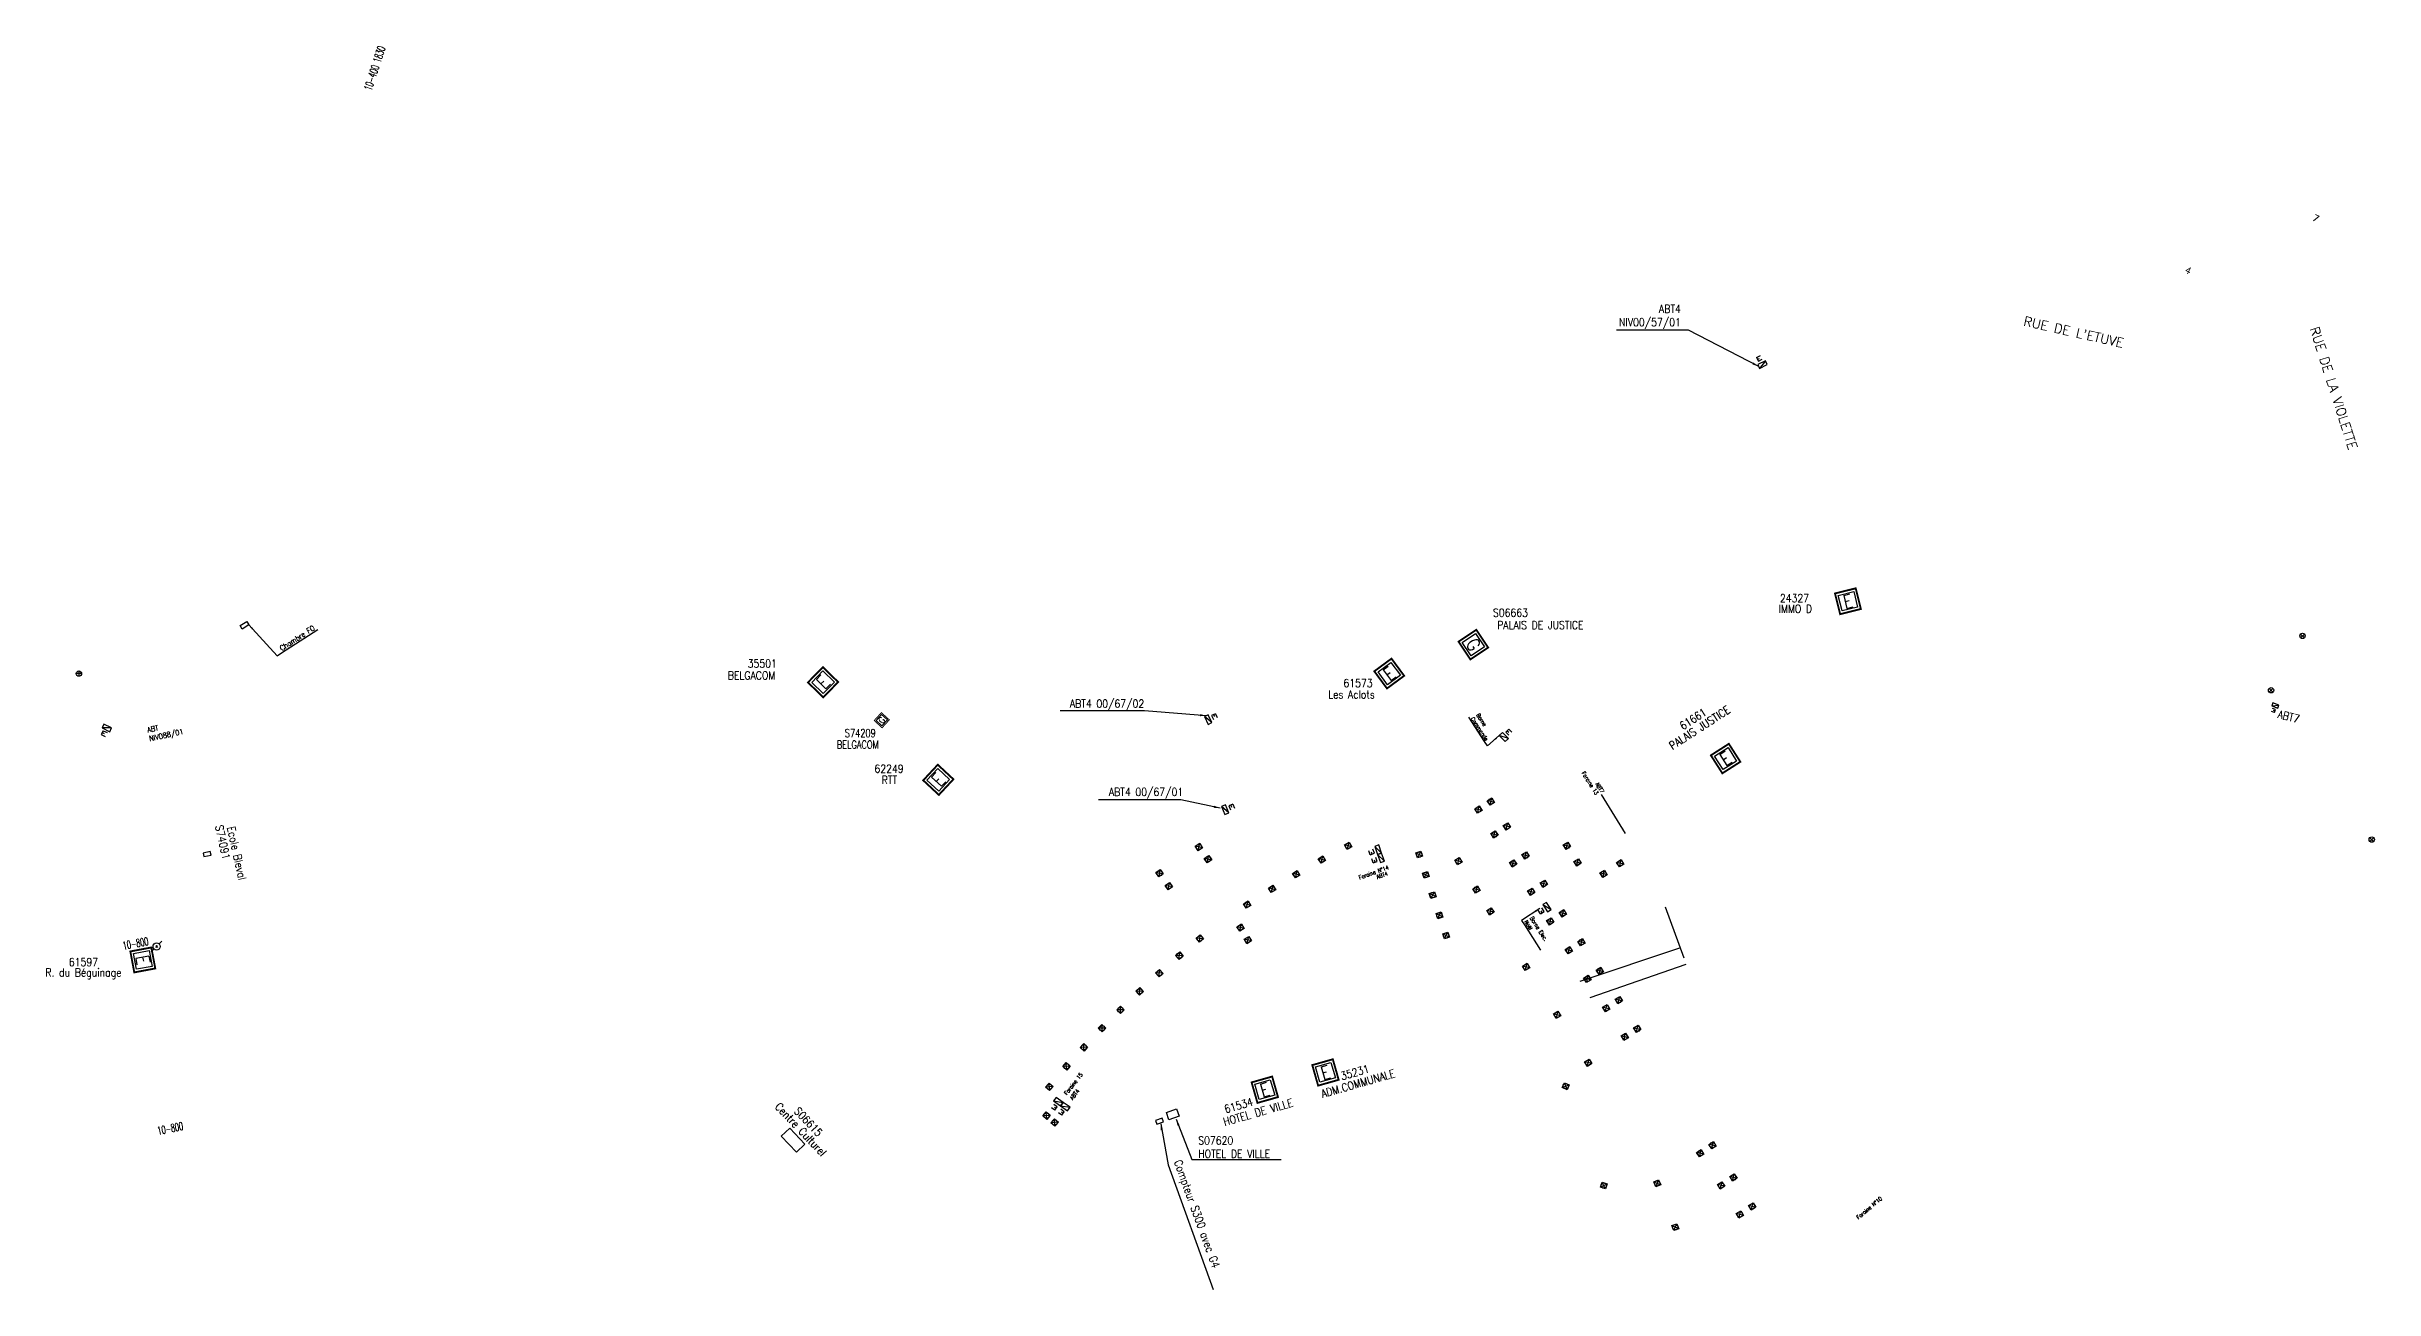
# Model space of a CAD drawing. Header units: millimetres. Extents: x 146028 to 146995, y 142989 to 143978.
# Drawn here: x 146556.5 to 146992.9, y 142989.4 to 143222.4 of the extents above; entities that cross this region are included whole.
import ezdxf
from ezdxf.enums import TextEntityAlignment as Align

# ---------------------------------------------------------------- set-up
doc = ezdxf.new("R2010")
doc.units = ezdxf.units.MM
doc.layers.get('0').update_dxf_attribs({"linetype": 'CONTINUOUS'})
for name, color, linetype in [('BR01', 7, 'CONTINUOUS'), ('G_210', 7, 'CONTINUOUS'), ('M_200', 7, 'CONTINUOUS'), ('O_200', 7, 'CONTINUOUS'), ('passage_pieton', 7, 'CONTINUOUS'), ('poteau_div', 7, 'CONTINUOUS'), ('w0430', 7, 'CONTINUOUS'), ('w0469', 7, 'CONTINUOUS'), ('W0473', 7, 'CONTINUOUS'), ('W0492', 7, 'CONTINUOUS'), ('w0989', 7, 'CONTINUOUS'), ('W0991', 7, 'CONTINUOUS'), ('W1471', 7, 'CONTINUOUS')]:
    doc.layers.add(name, color=color, linetype=linetype)
doc.styles.add('M_ROMANS', font='ROMANS.shx', dxfattribs={"width": 0.75})
doc.styles.get("Standard").update_dxf_attribs({"font": 'romans.shx', "width": 0.85})
doc.dimstyles.get("Standard").update_dxf_attribs({"dimtxt": 1.5, "dimasz": 1.2, "dimexe": 0.625, "dimexo": 0.625, "dimgap": 0.25, "dimtad": 1, "dimdec": 1, "dimzin": 0, "dimdsep": 46, "dimtxsty": 'Standard', "dimcen": -0.5, "dimadec": 0, "dimazin": 0, "dimtfac": 1, "dimtdec": 1, "dimtmove": 0, "dimatfit": 3, "dimfxl": 0, "dimtolj": 1, "dimtzin": 0, "dimarcsym": 0})

# ---------------------------------------------------------------- blocks, each defined once
blk = doc.blocks.new('M_200_56')
at = {"color": 0, "linetype": 'Continuous', "const_width": 0.35, "flags": 128}
blk.add_lwpolyline([(2, 2), (2, -2), (-2, -2), (-2, 2)], close=True, dxfattribs=at)
at = {"color": 0, "linetype": 'Continuous'}
blk.add_lwpolyline([(-1.5, 1.5), (1.5, 1.5), (1.5, -1.5), (-1.5, -1.5)], close=True, dxfattribs=at)
at = {"color": 0, "linetype": 'Continuous', "width": 0.85}
blk.add_text('E', height=2.5, dxfattribs=at).set_placement((0, 0), align=Align.MIDDLE_CENTER)
for tag, p in [('NUM', (0, 15.06)), ('NOM', (0, 8.65))]:
    blk.add_attdef(tag, text='', height=4, dxfattribs=at).set_placement(p, align=Align.MIDDLE)
at = {"color": 0, "linetype": 'Continuous', "style": 'M_ROMANS', "width": 0.75, "flags": 3}
for tag, p in [('DEF_LEG', (-0.13, -4.99)), ('DEF_COUP', (-0.13, -7.49)), ('DEF_TYPE', (-0.13, -9.99))]:
    blk.add_attdef(tag, text='', height=1.2, dxfattribs=at).set_placement(p, align=Align.MIDDLE)
blk = doc.blocks.new('G_210_23')
at = {"layer": 'G_210', "color": 0, "linetype": 'Continuous', "const_width": 0.35, "flags": 128}
blk.add_lwpolyline([(4, 4), (4, 0), (0, 0), (0, 4)], close=True, dxfattribs=at)
at = {"layer": 'G_210', "color": 0, "linetype": 'Continuous'}
blk.add_lwpolyline([(0.5, 3.5), (3.5, 3.5), (3.5, 0.5), (0.5, 0.5)], close=True, dxfattribs=at)
at = {"layer": 'G_210', "insert": (2, 2), "char_height": 2.5, "width": 4, "attachment_point": 5}
blk.add_mtext('G', dxfattribs=at)
at = {"layer": 'G_210', "color": 0, "linetype": 'Continuous', "width": 0.75}
for tag, height, p in [('NUM', 4, (2, 16)), ('NOM', 4, (2, 11)), ('BCL', 3, (2, 7))]:
    blk.add_attdef(tag, text='', height=height, dxfattribs=at).set_placement(p, align=Align.MIDDLE)
at = {"layer": 'G_210', "color": 0, "linetype": 'Continuous', "width": 0.75, "flags": 3}
for tag, p in [('DEF_LEG', (2.14, -3.11)), ('DEF_COUP', (2.14, -5.61)), ('DEF_TYPE', (2.14, -8.11))]:
    blk.add_attdef(tag, text='', height=1.2, dxfattribs=at).set_placement(p, align=Align.MIDDLE)
blk = doc.blocks.new('T430')
at = {"flags": 128}
for points in [[(0.8, 0.8), (-0.8, 0.8)], [(-0.8, 0.8), (-0.8, 0)], [(0.8, 0.8), (-0.8, 0)], [(-0.8, 0), (0.8, 0)], [(-0.4, 2.1), (0.4, 2.1)], [(-0.4, 2.1), (-0.4, 1.3)], [(-0.4, 1.7), (0, 1.7)], [(-0.4, 1.3), (0.4, 1.3)], [(0.8, 0), (0.8, 0.8)]]:
    blk.add_lwpolyline(points, dxfattribs=at)
blk = doc.blocks.new('T492')
for p, q in [((0, 0), (0, 1)), ((0, 1), (1, 1)), ((1, 1), (1, 0)), ((1, 0), (0, 0))]:
    blk.add_line(p, q)
at = {"flags": 128}
for points in [[(0.85, 0.15), (0.15, 0.85)], [(0.15, 0.15), (0.85, 0.85)]]:
    blk.add_lwpolyline(points, dxfattribs=at)
blk.add_ellipse((0.5, 0.5), major_axis=(-0.354, 0.354), ratio=1, start_param=3.926991, end_param=10.210176)
blk = doc.blocks.new('T473')
for p, q in [((-0.166667, 0.166667), (0.166667, -0.166667)), ((-0.166667, -0.166667), (0.166667, 0.166667)), ((0.500001, 0.500001), (1.000002, 1.000002)), ((-1.000002, -1.000002), (-0.500001, -0.500001))]:
    blk.add_line(p, q)
blk.add_ellipse((0, 0), major_axis=(0.471405, 0.471405), ratio=1, start_param=5.4977871438, end_param=11.780972451)
blk = doc.blocks.new('T469')
at = {"color": 0, "linetype": 'Continuous', "flags": 128}
for points in [[(-0.35, 0.35), (0.35, -0.35)], [(-0.35, -0.35), (0.35, 0.35)]]:
    blk.add_lwpolyline(points, dxfattribs=at)
at = {"color": 0, "linetype": 'Continuous'}
blk.add_circle((0, 0), 0.5, dxfattribs=at)
blk = doc.blocks.new('M_200_59')
at = {"layer": 'M_200', "color": 0, "linetype": 'Continuous', "const_width": 0.35, "flags": 128}
blk.add_lwpolyline([(4, 4), (4, 0), (0, 0), (0, 4)], close=True, dxfattribs=at)
at = {"layer": 'M_200', "color": 0, "linetype": 'Continuous'}
blk.add_lwpolyline([(0.5, 3.5), (3.5, 3.5), (3.5, 0.5), (0.5, 0.5)], close=True, dxfattribs=at)
at = {"layer": 'M_200', "insert": (2, 2), "char_height": 2.5, "width": 4, "attachment_point": 5}
blk.add_mtext('E', dxfattribs=at)
at = {"layer": 'M_200', "color": 0, "linetype": 'Continuous', "width": 0.85}
for tag, p in [('NUM', (2, 17.06)), ('NOM', (2, 10.65))]:
    blk.add_attdef(tag, text='', height=4, dxfattribs=at).set_placement(p, align=Align.MIDDLE)
at = {"layer": 'M_200', "color": 0, "linetype": 'Continuous', "style": 'M_ROMANS', "width": 0.75, "flags": 3}
for tag, p in [('DEF_LEG', (1.87, -2.99)), ('DEF_COUP', (1.87, -5.49)), ('DEF_TYPE', (1.87, -7.99))]:
    blk.add_attdef(tag, text='', height=1.2, dxfattribs=at).set_placement(p, align=Align.MIDDLE)
blk = doc.blocks.new('*U13')
at = {"flags": 128}
for points in [[(0.8, 0.8), (-0.8, 0.8)], [(-0.8, 0.8), (-0.8, 0)], [(0.8, 0.8), (-0.8, 0)], [(-0.8, 0), (0.8, 0)], [(0.8, 0), (0.8, 0.8)], [(-0.37, -0.38), (0.43, -0.38)], [(-0.37, -0.38), (-0.37, -1.18)], [(-0.37, -0.78), (0.03, -0.78)], [(-0.37, -1.18), (0.43, -1.18)]]:
    blk.add_lwpolyline(points, dxfattribs=at)
blk = doc.blocks.new('O_200_01')
at = {"color": 0, "linetype": 'Continuous', "flags": 128}
blk.add_lwpolyline([(-0.75, 0.38), (0.75, 0.38), (0.75, -0.38), (-0.75, -0.38), (-0.75, 0.38)], dxfattribs=at)
at = {"color": 0, "linetype": 'Continuous', "width": 0.75, "flags": 3}
for tag, p in [('DEF_LEG', (0, -2.64)), ('DEF_COUP', (0, -5.14)), ('DEF_TYPE', (0, -7.64))]:
    blk.add_attdef(tag, text='', height=1.2, dxfattribs=at).set_placement(p, align=Align.MIDDLE)

msp = doc.modelspace()

# ---------------------------------------------------------------- linework, layer by layer
at = {"layer": 'BR01', "color": 252, "flags": 128}
msp.add_lwpolyline([(146863.47, 143051.57), (146860.01, 143061.09)], dxfattribs=at)
at = {"layer": 'G_210', "color": 252}
for points in [[(146585.86, 143071.25), (146585.99, 143070.58), (146587.36, 143070.83), (146587.22, 143071.52), (146585.86, 143071.25)], [(146694.25, 143018.18), (146697.1, 143015.18), (146698.69, 143016.68), (146695.85, 143019.68), (146694.25, 143018.18)]]:
    msp.add_lwpolyline(points, dxfattribs=at)
at = {"layer": 'G_210', "color": 252, "flags": 128}
for points in [[(146765.88, 143020.89), (146765.64, 143021.57), (146764.42, 143021.14), (146764.66, 143020.45), (146765.88, 143020.89)], [(146766.92, 143021.26), (146766.45, 143022.6), (146768.33, 143023.27), (146768.81, 143021.93), (146766.92, 143021.26)]]:
    msp.add_lwpolyline(points, dxfattribs=at)
at = {"layer": 'passage_pieton', "color": 252}
for points in [[(146862.77, 143053.5), (146843.92, 143047.14)], [(146845.84, 143044.18), (146863.89, 143050.4)]]:
    msp.add_lwpolyline(points, dxfattribs=at)

# ---------------------------------------------------------------- block references
at = {"layer": 'G_210'}
ref = msp.add_blockref('G_210_23', (146821.19, 143110.88), dxfattribs=dict(at, rotation=303.6771187950433))
ref.add_attrib('NUM', 'S06663', dxfattribs={"color": 0, "linetype": 'Continuous', "height": 1.5, "width": 0.85}).set_placement((146830.93, 143116.29), align=Align.MIDDLE)
ref.add_attrib('NOM', 'PALAIS DE JUSTICE', dxfattribs={"color": 0, "linetype": 'Continuous', "height": 1.5, "width": 0.85}).set_placement((146836.53, 143113.99), align=Align.MIDDLE)
ref = msp.add_blockref('G_210_23', (146713.14, 143094.74), dxfattribs=dict(at, xscale=0.5, yscale=0.5, zscale=0.5, rotation=47.54967884795848))
ref.add_attrib('NUM', 'S74209', dxfattribs={"color": 0, "linetype": 'Continuous', "height": 1.5, "width": 0.75}).set_placement((146709.06, 143093.74), align=Align.MIDDLE)
ref.add_attrib('NOM', 'BELGACOM', dxfattribs={"color": 0, "linetype": 'Continuous', "height": 1.5, "width": 0.75}).set_placement((146708.58, 143091.57), align=Align.MIDDLE)
at = {"layer": 'M_200'}
ref = msp.add_blockref('M_200_56', (146894.18, 143118.45), dxfattribs=dict(at, rotation=13.99955914726953))
ref.add_attrib('NUM', '24327', dxfattribs={"layer": '0', "color": 0, "linetype": 'Continuous', "height": 1.5, "width": 0.85}).set_placement((146884.17, 143119.02), align=Align.MIDDLE)
ref.add_attrib('NOM', 'IMMO D', dxfattribs={"layer": '0', "color": 0, "linetype": 'Continuous', "height": 1.5, "width": 0.85}).set_placement((146884.31, 143117.04), align=Align.MIDDLE)
ref = msp.add_blockref('M_200_59', (146702.11, 143100.44), dxfattribs=dict(at, rotation=45.6644335007176))
ref.add_attrib('NUM', '35501', dxfattribs={"color": 0, "linetype": 'Continuous', "height": 1.5, "width": 0.85}).set_placement((146690.68, 143106.77), align=Align.MIDDLE)
ref.add_attrib('NOM', 'BELGACOM', dxfattribs={"color": 0, "linetype": 'Continuous', "height": 1.5, "width": 0.85}).set_placement((146688.67, 143104.55), align=Align.MIDDLE)
ref = msp.add_blockref('M_200_56', (146808.2, 143104.9), dxfattribs=dict(at, rotation=36.39190883102277))
ref.add_attrib('NUM', '61573', dxfattribs={"layer": '0', "color": 0, "linetype": 'Continuous', "height": 1.5, "width": 0.85}).set_placement((146802.36, 143103.1), align=Align.MIDDLE)
ref.add_attrib('NOM', 'Les Aclots', dxfattribs={"layer": '0', "color": 0, "linetype": 'Continuous', "height": 1.5, "width": 0.85}).set_placement((146801.13, 143100.98), align=Align.MIDDLE)
ref = msp.add_blockref('M_200_56', (146871.25, 143088.96), dxfattribs=dict(at, rotation=32.58822294795446))
ref.add_attrib('NUM', '61661', dxfattribs={"layer": '0', "color": 0, "linetype": 'Continuous', "height": 1.5, "rotation": 33, "width": 0.85}).set_placement((146865.15, 143096.38), align=Align.MIDDLE)
ref.add_attrib('NOM', 'PALAIS JUSTICE', dxfattribs={"layer": '0', "color": 0, "linetype": 'Continuous', "height": 1.5, "rotation": 33, "width": 0.85}).set_placement((146866.38, 143094.75), align=Align.MIDDLE)
ref = msp.add_blockref('M_200_56', (146723.68, 143084.98), dxfattribs=dict(at, rotation=47.05238228936756))
ref.add_attrib('NUM', '62249', dxfattribs={"layer": '0', "color": 0, "linetype": 'Continuous', "height": 1.5, "width": 0.85}).set_placement((146714.45, 143087.06), align=Align.MIDDLE)
ref.add_attrib('NOM', 'RTT', dxfattribs={"layer": '0', "color": 0, "linetype": 'Continuous', "height": 1.5, "width": 0.85}).set_placement((146714.52, 143084.95), align=Align.MIDDLE)
ref = msp.add_blockref('M_200_56', (146574.57, 143051.21), dxfattribs=dict(at, rotation=280.5886701297744))
ref.add_attrib('NUM', '61597', dxfattribs={"layer": '0', "color": 0, "linetype": 'Continuous', "height": 1.5, "width": 0.85}).set_placement((146563.44, 143050.8), align=Align.MIDDLE)
ref.add_attrib('NOM', 'R. du Béguinage', dxfattribs={"layer": '0', "color": 0, "linetype": 'Continuous', "height": 1.5, "width": 0.85}).set_placement((146563.44, 143048.64), align=Align.MIDDLE)
ref = msp.add_blockref('M_200_56', (146784.88, 143026.88), dxfattribs=dict(at, rotation=15.87400287507201))
ref.add_attrib('NUM', '61534', dxfattribs={"layer": '0', "color": 0, "linetype": 'Continuous', "height": 1.5, "rotation": 16, "width": 0.85}).set_placement((146779.97, 143023.94), align=Align.MIDDLE)
ref.add_attrib('NOM', 'HOTEL DE VILLE', dxfattribs={"layer": '0', "color": 0, "linetype": 'Continuous', "height": 1.5, "rotation": 16, "width": 0.85}).set_placement((146783.62, 143022.66), align=Align.MIDDLE)
ref = msp.add_blockref('M_200_56', (146796.25, 143030.12), dxfattribs=dict(at, rotation=15.87400287495749))
ref.add_attrib('NUM', '35231', dxfattribs={"layer": '0', "color": 0, "linetype": 'Continuous', "height": 1.5, "rotation": 16, "width": 0.85}).set_placement((146801.75, 143030.13), align=Align.MIDDLE)
ref.add_attrib('NOM', 'ADM.COMMUNALE', dxfattribs={"layer": '0', "color": 0, "linetype": 'Continuous', "height": 1.5, "rotation": 16, "width": 0.85}).set_placement((146802.35, 143028.04), align=Align.MIDDLE)
at = {"layer": 'O_200', "rotation": 31.85634138392064}
msp.add_blockref('O_200_01', (146593.63, 143113.95), dxfattribs=at)
at = {"layer": 'w0430', "color": 252}
for p, rotation in [((146878.35, 143162.47), 26.72599499004819), ((146829.4, 143092.7), 314.6945470639577), ((146806.5, 143072.01), 109.6839521734509), ((146807.04, 143070.5), 109.6839521734509), ((146838.12, 143061.33), 122.3486299245951), ((146746.41, 143024.97), 144.9046185464131), ((146747.72, 143024.05), 144.9046185464131)]:
    msp.add_blockref('T430', p, dxfattribs=dict(at, rotation=rotation))
at = {"layer": 'w0430', "xscale": 0.7626700230473386, "yscale": 0.7626700230473386, "zscale": 0.7626700230473386, "rotation": 159.3563098501639}
msp.add_blockref('T430', (146974.41, 143099.18), dxfattribs=at)
at = {"layer": 'w0430'}
for name, p, rotation in [('*U13', (146567.65, 143094.35), 333.4483414891378), ('T430', (146773.9, 143096.1), 295.3619542644877), ('T430', (146777.08, 143079.23), 292.3184321849915)]:
    msp.add_blockref(name, p, dxfattribs=dict(at, rotation=rotation))
at = {"layer": 'w0469', "color": 252, "ltscale": 0.01}
for p in [(146979.38, 143111.96), (146973.49, 143101.76), (146992.37, 143073.78)]:
    msp.add_blockref('T469', p, dxfattribs=at)
at = {"layer": 'w0469', "color": 252, "ltscale": 0.01, "rotation": 225}
msp.add_blockref('T469', (146562.6, 143104.89), dxfattribs=at)
at = {"layer": 'W0473'}
msp.add_blockref('T473', (146577.16, 143053.73), dxfattribs=at)
at = {"layer": 'W0492', "color": 252}
for p, rotation in [((146827.1, 143080.21), 31.56484655047779), ((146824.74, 143078.7), 31.56484655047779), ((146830.1, 143075.56), 31.56484655047814), ((146772.38, 143071.69), 32.74971166810814), ((146800.33, 143071.9), 29.61490922898114), ((146827.74, 143074.05), 31.56484655047814), ((146841.35, 143071.93), 31.56484655047817), ((146765.03, 143066.77), 34.83079115605072), ((146774.08, 143069.41), 32.74971166592582), ((146790.62, 143066.58), 31.28044469550913), ((146795.43, 143069.33), 31.28044469550913), ((146813.51, 143070.33), 18.54320021929988), ((146821.01, 143069.04), 31.5648465504778), ((146831.24, 143068.61), 31.56484655047814), ((146833.6, 143070.12), 31.56484655047814), ((146843.34, 143068.81), 31.56484655047817), ((146848.23, 143066.66), 31.56484655047814), ((146851.35, 143068.64), 31.56484655047814), ((146766.77, 143064.35), 34.83079115605072), ((146786.07, 143063.83), 31.28044469550914), ((146814.73, 143066.52), 18.54320021929989), ((146816.03, 143062.74), 18.54320021929983), ((146824.4, 143063.71), 31.56484655047781), ((146834.66, 143063.31), 31.56484655047814), ((146837.02, 143064.81), 31.56484655047814), ((146781.4, 143060.9), 31.28044469550914), ((146817.29, 143058.94), 18.54320021929983), ((146827, 143059.63), 31.56484655047781), ((146840.59, 143059.26), 31.56484655047814), ((146772.63, 143054.52), 39.76581543641624), ((146780.17, 143056.58), 31.28044469550914), ((146781.54, 143054.26), 31.28044469550914), ((146818.55, 143055.15), 18.54320021929985), ((146838.23, 143057.75), 31.56484655047814), ((146844.08, 143053.84), 31.56484655047814), ((146768.8, 143051.3), 39.76581543641624), ((146833.71, 143049.2), 31.56484655047782), ((146841.73, 143052.33), 31.56484655047814), ((146765.06, 143048.03), 41.52006071593316), ((146845.17, 143046.96), 31.56484655047814), ((146847.54, 143048.47), 31.56484655047814), ((146757.82, 143041.15), 44.51532641742545), ((146761.4, 143044.61), 43.29351105088809), ((146848.71, 143041.49), 31.56484655047814), ((146851.07, 143043), 31.56484655047814), ((146754.39, 143037.71), 46.21881917413414), ((146839.5, 143040.24), 31.56484655047774), ((146852.17, 143036.11), 31.56484655047814), ((146854.53, 143037.62), 31.56484655047814), ((146750.99, 143034.13), 46.94137461567064), ((146747.75, 143030.56), 49.48203006480989), ((146845.34, 143031.26), 31.56484655047769), ((146744.55, 143026.72), 49.48203006480989), ((146840.63, 143027.29), 336.0177417575554), ((146744.01, 143021.32), 49.48203006480989), ((146745.54, 143020.03), 49.48203006480989), ((146866.35, 143014.29), 31.56484655047814), ((146868.65, 143015.78), 31.56484655047814), ((146848.72, 143008.28), 71.18647505369803), ((146859.08, 143009.06), 112.9930458250263), ((146870.24, 143008.26), 31.56484655047814), ((146872.54, 143009.75), 31.56484655047814), ((146873.76, 143002.81), 31.56484655047817), ((146876.07, 143004.31), 31.56484655047817), ((146861.52, 143000.47), 20.4310358829657)]:
    msp.add_blockref('T492', p, dxfattribs=dict(at, rotation=rotation))

# ---------------------------------------------------------------- texts
at = {"layer": 'G_210', "color": 252, "linetype": 'Continuous', "width": 0.85}
for s, p in [('S74091', (146589.55, 143073.28)), ('Ecole Bleval', (146592.18, 143071.23))]:
    msp.add_text(s, height=1.5, rotation=282.419, dxfattribs=at).set_placement(p, align=Align.MIDDLE_CENTER)
for s, p in [('Centre Culturel', (146693.48, 143024.1)), ('S06615', (146697.06, 143023.25))]:
    msp.add_text(s, height=1.5, rotation=313.4684, dxfattribs=at).set_placement(p, align=Align.MIDDLE_LEFT)
at = {"layer": 'G_210', "color": 252, "linetype": 'Continuous', "insert": (146772.4, 143018.11), "char_height": 1.5, "attachment_point": 1}
msp.add_mtext('S07620\\PHOTEL DE VILLE', dxfattribs=at)
at = {"layer": 'G_210', "color": 252, "linetype": 'Continuous', "insert": (146767.37, 143013.23), "char_height": 1.5, "attachment_point": 7, "rotation": 289.8622}
msp.add_mtext('Compteur S300 avec G4', dxfattribs=at)
at = {"layer": 'O_200', "color": 252, "linetype": 'Continuous', "insert": (146600.64, 143109.1), "char_height": 1, "attachment_point": 7, "rotation": 32.8476}
msp.add_mtext('\\A1;Chambre FO', dxfattribs=at)
at = {"layer": 'poteau_div', "color": 252, "linetype": 'Continuous', "width": 0.6}
msp.add_text('10-400 1830', height=1.5, rotation=72, dxfattribs=at).set_placement((146618.04, 143218.37), align=Align.MIDDLE_CENTER)
at = {"layer": 'w0430', "color": 252, "linetype": 'Continuous', "width": 0.85}
for s, height, rotation, p in [('ABT7', 1.5, 346.1909, (146974.62, 143096.6)), ('Foraine 13', 0.75, 302.3169, (146844.23, 143086.23)), ('ABT7', 0.75, 302.3169, (146846.76, 143084.21))]:
    msp.add_text(s, height=height, rotation=rotation, dxfattribs=at).set_placement(p)
at = {"layer": 'w0430', "color": 252, "linetype": 'Continuous', "char_height": 1.5, "attachment_point": 9}
for s, insert in [('ABT4\\PNIV00/57/01', (146862.87, 143169.51)), ('ABT4 00/67/02', (146762.27, 143098.01)), ('ABT4 00/67/01', (146769.58, 143081.46))]:
    msp.add_mtext(s, dxfattribs=dict(at, insert=insert))
at = {"layer": 'w0430', "color": 252, "linetype": 'Continuous'}
for s, insert, char_height, attachment_point, rotation in [('\\A1;ABT ^JNIV088/01', (146575.94, 143091.86), 1, 7, 12.3378), ('Borne ^JCommande', (146823.44, 143096.43), 0.75, 7, 303.0048), ('Foraine N°14', (146808.19, 143068.25), 0.75, 9, 19.684), ('ABT4', (146807.99, 143067.09), 0.75, 9, 19.684), ('Borne Elec.\\PNoël', (146833.47, 143058.37), 0.75, 7, 302.7107), ('Foraine 15', (146747.78, 143025.81), 0.75, 7, 52), ('ABT4', (146748.86, 143024.91), 0.75, 7, 52), ('Foraine N°10', (146896.16, 143002.54), 0.75, 7, 40.0847)]:
    msp.add_mtext(s, dxfattribs=dict(at, insert=insert, char_height=char_height, attachment_point=attachment_point, rotation=rotation))
at = {"layer": 'W0473', "color": 252, "linetype": 'Continuous', "width": 0.6}
msp.add_text('10-800', height=1.5, rotation=10.5887, dxfattribs=at).set_placement((146570.96, 143053.12))
at = {"layer": 'w0989', "color": 252}
for s, rotation, p in [("RUE DE L'ETUVE", 347.4189, (146926.98, 143170.16)), ('RUE DE LA VIOLETTE', 287.7142, (146980.76, 143169.56))]:
    msp.add_text(s, height=1.75, rotation=rotation, dxfattribs=at).set_placement(p)
at = {"layer": 'W0991', "color": 252}
for s, p in [('7', (146981.12, 143189.93)), ('4', (146957.19, 143180.17))]:
    msp.add_text(s, height=1.25, rotation=333.2179, dxfattribs=at).set_placement(p)
at = {"layer": 'W1471', "color": 252, "linetype": 'Continuous', "width": 0.6}
msp.add_text('10-800', height=1.5, rotation=11.2495, dxfattribs=at).set_placement((146577.48, 143018.42))

# ---------------------------------------------------------------- leaders
at = {"layer": 'G_210', "color": 252, "linetype": 'Continuous', "annotation_type": 0, "has_hookline": 1, "hookline_direction": 0, "text_width": 24.35, "horizontal_direction": (0.339759, -0.940512, 0)}
msp.add_leader([(146765.36, 143020.47), (146766.75, 143012.81)], dimstyle='Standard', override={"dimgap": 0.5, "dimtad": 1}, dxfattribs=at)
at = {"layer": 'G_210', "color": 252, "linetype": 'Continuous', "annotation_type": 0, "has_hookline": 1, "hookline_direction": 0, "text_width": 15.24}
msp.add_leader([(146768.25, 143021.35), (146771.23, 143013.79), (146772.43, 143013.79)], dimstyle='Standard', override={"dimgap": 0.25, "dimtad": 1}, dxfattribs=at)
at = {"layer": 'O_200', "color": 252, "linetype": 'Continuous', "annotation_type": 0, "has_hookline": 1, "hookline_direction": 0, "text_width": 7.85, "horizontal_direction": (0.840116, 0.542406, 0)}
msp.add_leader([(146594.46, 143114.03), (146599.73, 143108.22), (146600.57, 143108.76)], dimstyle='Standard', override={"dimasz": 1}, dxfattribs=at)
at = {"layer": 'w0430', "color": 252, "linetype": 'Continuous', "annotation_type": 0, "has_hookline": 1, "hookline_direction": 1, "text_width": 12.08}
msp.add_leader([(146877.46, 143162.47), (146864.32, 143169.26), (146863.12, 143169.26)], dimstyle='Standard', dxfattribs=at)
at = {"layer": 'w0430', "color": 252, "linetype": 'Continuous', "annotation_type": 0, "has_hookline": 1, "hookline_direction": 1}
for points, text_width in [([(146773.92, 143097), (146762.3, 143097.9)], 15.54), ([(146776.52, 143079.68), (146769.12, 143081.21)], 15.18)]:
    msp.add_leader(points, dimstyle='Standard', override={"dimgap": 0.25, "dimtad": 1}, dxfattribs=dict(at, text_width=text_width))
at = {"layer": 'w0430', "color": 252, "linetype": 'Continuous', "annotation_type": 0, "has_hookline": 1}
for points, hookline_direction, text_width, horizontal_direction in [([(146828.83, 143093.27), (146826.59, 143091.34), (146826.05, 143092.18)], 1, 5.13, (0.544709, -0.838625, 0)), ([(146836.44, 143060.88), (146833.02, 143058.61), (146833.56, 143057.77)], 0, 5.34, (0.540397, -0.84141, 0))]:
    msp.add_leader(points, dimstyle='Standard', override={"dimasz": 1}, dxfattribs=dict(at, hookline_direction=hookline_direction, text_width=text_width, horizontal_direction=horizontal_direction))
at = {"layer": 'w0430', "color": 252, "linetype": 'Continuous'}
msp.add_leader([(146852.48, 143074.89), (146848.01, 143082.23)], dimstyle='Standard', override={"dimasz": 1}, dxfattribs=at)

doc.saveas('drawing.dxf')
